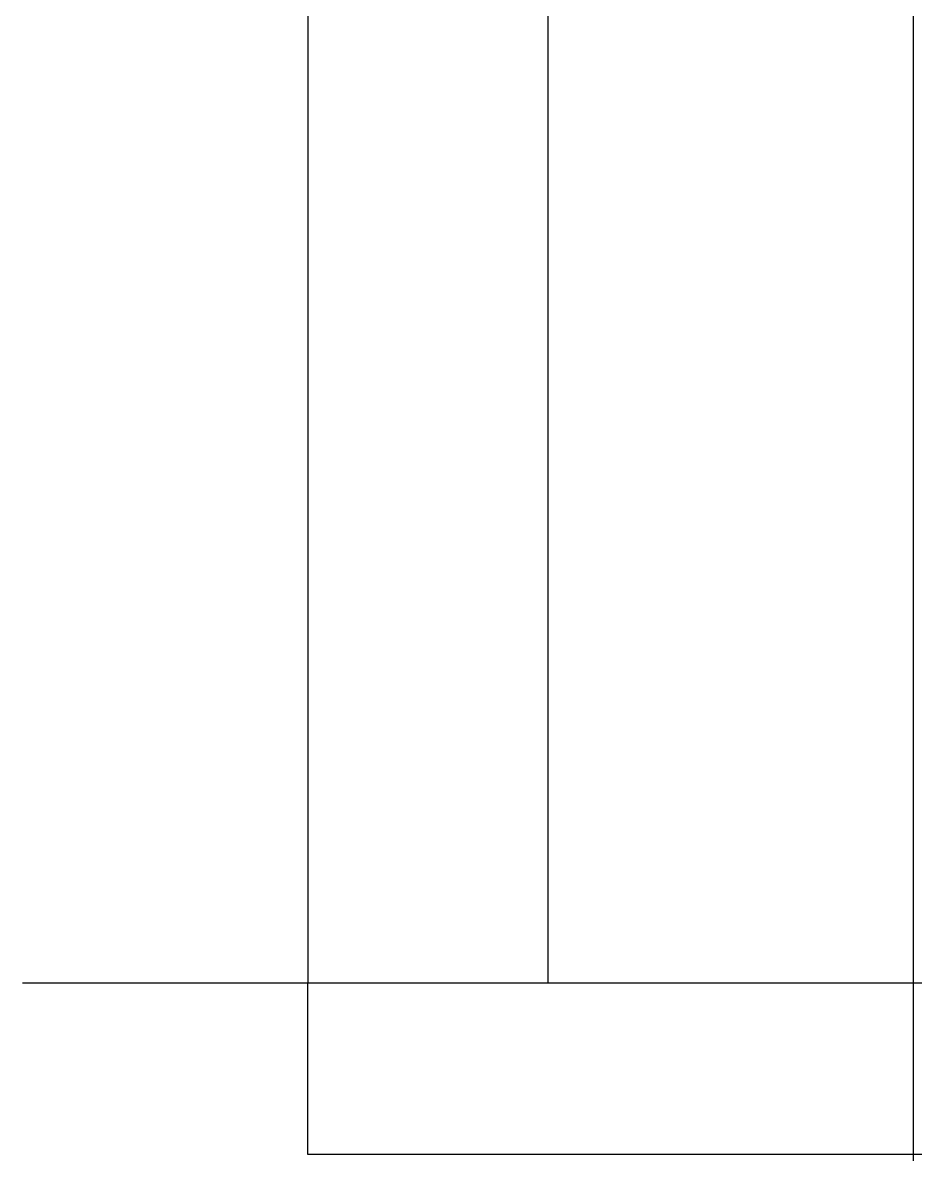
# Model space of a CAD drawing. Header units: inches. Extents: x -5096374 to -5070857, y -3259973 to -3243900.
# Drawn here: x -5078181.1 to -5078087.2, y -3259420.1 to -3259301.1 of the extents above; entities that cross this region are included whole.
import ezdxf

# ---------------------------------------------------------------- set-up
doc = ezdxf.new("R2010")
doc.units = ezdxf.units.IN
doc.header["$LTSCALE"] = 2
doc.header["$MEASUREMENT"] = 0
doc.layers.get('0').update_dxf_attribs({"linetype": 'CONTINUOUS'})

msp = doc.modelspace()

# ---------------------------------------------------------------- linework, layer by layer
at = {"ltscale": 0.5}
for p, q in [((-5078125.81, -3259402.1), (-5078125.81, -3259066.1)), ((-5078151.09, -3259295.1), (-5078151.09, -3259402.1)), ((-5078151.09, -3259402.1), (-5078181.09, -3259402.1)), ((-5077859.97, -3259402.1), (-5078151.09, -3259402.1)), ((-5078151.09, -3259420.1), (-5078151.09, -3259402.1)), ((-5077859.97, -3259420.1), (-5078151.09, -3259420.1))]:
    msp.add_line(p, q, dxfattribs=at)
msp.add_xline((-5078087.39, -3256928.33), (0, 1), dxfattribs=at)

doc.saveas('drawing.dxf')
